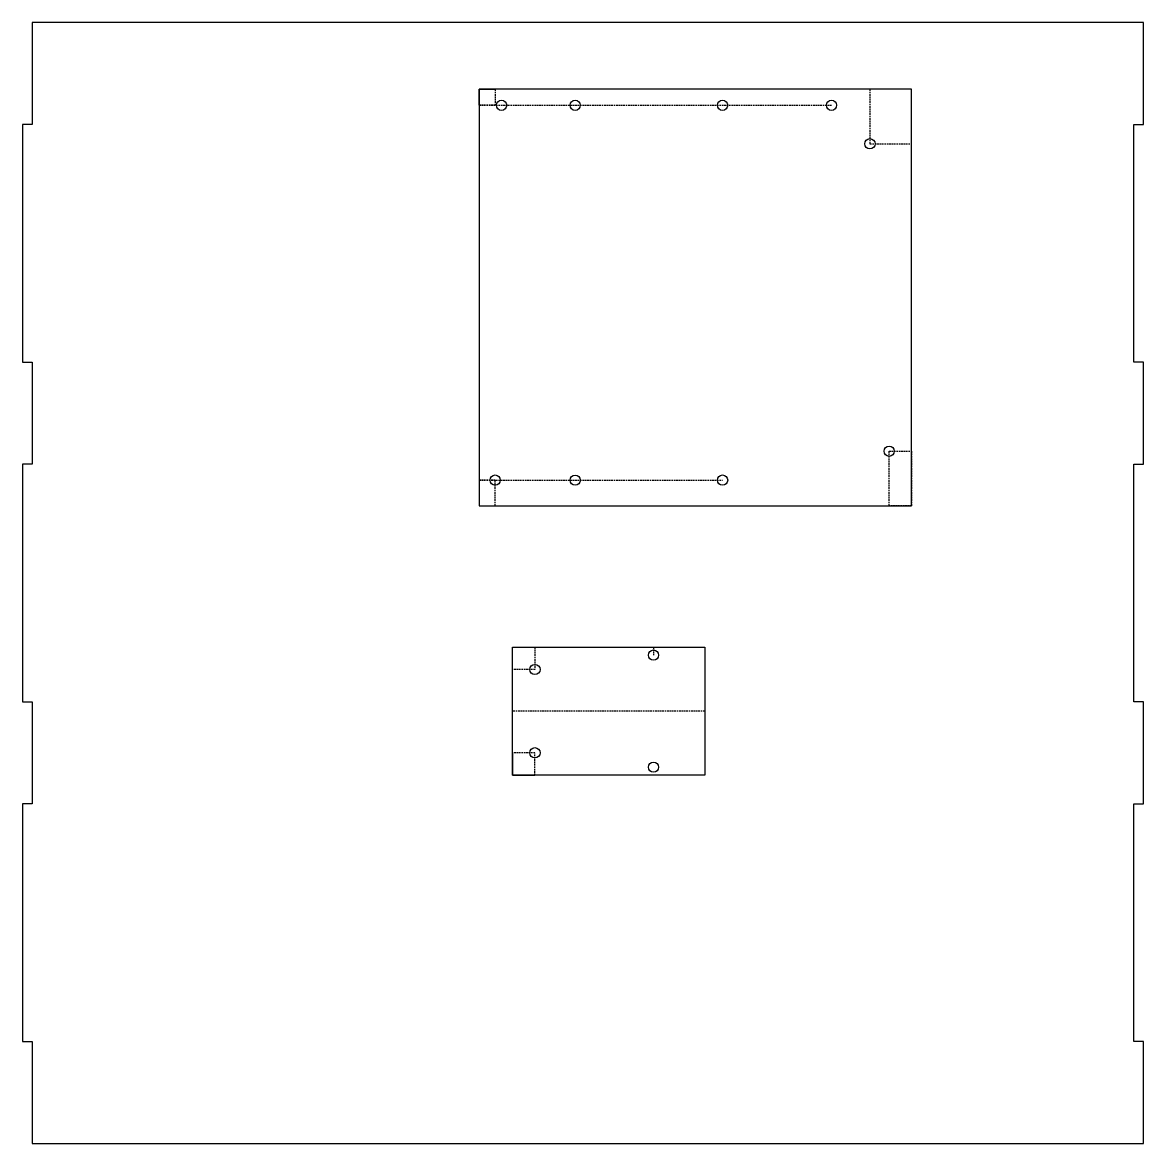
# Model space of a CAD drawing. Header units: millimetres. Extents: x -3 to 347, y -175 to 175.
import ezdxf

# ---------------------------------------------------------------- set-up
doc = ezdxf.new("R2010")
doc.units = ezdxf.units.MM
doc.linetypes.add('DASHED', pattern=[0.75, 0.5, -0.25])
doc.layers.get('0').update_dxf_attribs({"linetype": 'CONTINUOUS'})

msp = doc.modelspace()

# ---------------------------------------------------------------- linework, layer by layer
for p, q in [((274.58, 154.13, -0.42), (139.58, 154.13, -0.42)), ((139.58, 154.13, -0.42), (139.58, 24.13, -0.42)), ((139.58, 154.13, -0.42), (144.58, 154.13, -0.42)), ((139.58, 149.13, -0.42), (139.58, 154.13, -0.42)), ((274.58, 24.13, -0.42), (274.58, 154.13, -0.42)), ((139.58, 24.13, -0.42), (274.58, 24.13, -0.42)), ((150, -20), (157, -20)), ((150, -27), (150, -20)), ((150, -53), (150, -60)), ((150, -60), (157, -60))]:
    msp.add_line(p, q)
at = {"linetype": 'DASHED'}
for p, q in [((144.58, 154.13, -0.42), (144.58, 149.13, -0.42)), ((274.58, 154.13, -0.42), (261.58, 154.13, -0.42)), ((261.58, 154.13, -0.42), (261.58, 137.13, -0.42)), ((274.58, 137.13, -0.42), (274.58, 154.13, -0.42)), ((144.58, 149.13, -0.42), (139.58, 149.13, -0.42)), ((139.58, 149.13, -0.42), (146.58, 149.13, -0.42)), ((139.58, 149.13, -0.42), (169.58, 149.13, -0.42)), ((139.58, 149.13, -0.42), (215.58, 149.13, -0.42)), ((139.58, 149.13, -0.42), (249.58, 149.13, -0.42)), ((261.58, 137.13, -0.42), (274.58, 137.13, -0.42)), ((267.58, 24.13, -0.42), (267.58, 41.13, -0.42)), ((267.58, 41.13, -0.42), (274.58, 41.13, -0.42)), ((274.58, 41.13, -0.42), (274.58, 24.13, -0.42)), ((144.58, 32.13, -0.42), (139.58, 32.13, -0.42)), ((139.58, 32.13, -0.42), (139.58, 24.13, -0.42)), ((139.58, 32.13, -0.42), (215.58, 32.13, -0.42)), ((139.58, 32.11, -0.42), (169.58, 32.11, -0.42)), ((144.58, 24.13, -0.42), (144.58, 32.13, -0.42)), ((139.58, 24.13, -0.42), (144.58, 24.13, -0.42)), ((274.58, 24.13, -0.42), (267.58, 24.13, -0.42)), ((150, -20), (194, -20)), ((157, -20), (157, -27)), ((194, -20), (194, -22.5)), ((157, -27), (150, -27)), ((210, -40), (150, -40)), ((157, -53), (150, -53)), ((157, -60), (157, -53))]:
    msp.add_line(p, q, dxfattribs=at)
for points in [[(0, -68.96), (-3, -68.96), (-3, -143.13), (0, -143.13), (0, -175), (347, -175), (347, -143.13), (344, -143.13), (344, -68.96), (347, -68.96), (347, -37.09), (344, -37.09), (344, 37.09), (347, 37.09), (347, 68.96), (344, 68.96), (344, 143.13), (347, 143.13), (347, 175), (0, 175), (0, 143.13), (-3, 143.13), (-3, 68.96), (0, 68.96), (0, 37.09), (-3, 37.09), (-3, -37.09), (0, -37.09)], [(150, -20), (210, -20), (210, -60), (150, -60)]]:
    msp.add_lwpolyline(points, close=True)
for centre in [(146.58, 149.13, -0.42), (169.56, 149.13, -0.42), (215.58, 149.13, -0.42), (249.58, 149.13, -0.42), (261.58, 137.13, -0.42), (267.58, 41.13, -0.42), (144.58, 32.13, -0.42), (169.58, 32.11, -0.42), (215.58, 32.13, -0.42), (194, -22.5), (157, -27), (157, -53), (194, -57.5)]:
    msp.add_circle(centre, 1.6)

doc.saveas('drawing.dxf')
